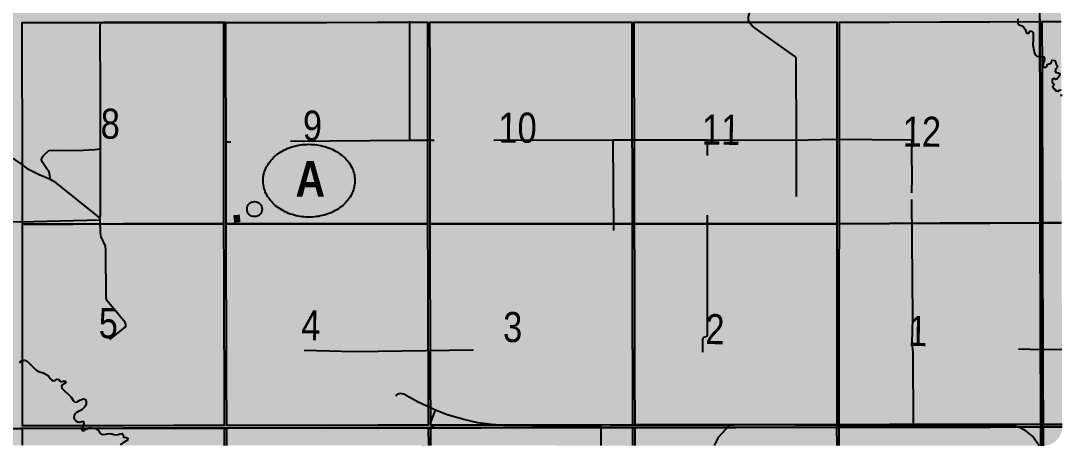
# Model space of a CAD drawing. Extents: x 586081 to 591608, y 5899207 to 5902904.
# Drawn here: x 590062.3 to 590339.2, y 5899710.3 to 5899824.3 of the extents above; entities that cross this region are included whole.
import ezdxf
from ezdxf.enums import TextEntityAlignment as Align

# ---------------------------------------------------------------- set-up
doc = ezdxf.new("R2010")
doc.units = 0
doc.header["$LTSCALE"] = 5
doc.linetypes.add('DASHED2', pattern=[9.524999999999999, 6.35, -3.175])
for name, color, linetype in [('CG-NOTES', 7, 'Continuous'), ('P-PROPOSED', 10, 'Continuous'), ('RoadSeg', 57, 'DASHED2'), ('ROUTE-MAP-HWY', 2, 'Continuous'), ('T-CREEK', 160, 'Continuous'), ('Townships', 57, 'Continuous')]:
    doc.layers.add(name, color=color, linetype=linetype)
doc.layers.add('ROUTE-MAP-BACKGROUND-H', color=7, linetype='Continuous', true_color=0xf0ebff)
doc.layers.add('Sections', color=7, linetype='Continuous', true_color=0x13f661)
doc.styles.add('120', font='ARIALN.TTF', dxfattribs={"height": 13})
doc.styles.add('BOLD', font='ARIALNB.TTF')

# ---------------------------------------------------------------- blocks, each defined once
blk = doc.blocks.new('AA')
at = {"const_width": 4}
blk.add_lwpolyline([(-0.9999999999990905, 0, 0.9999999999999999), (0.9999999999990905, 0, 1)], format="xyb", close=True, dxfattribs=at)
blk.add_circle((0, 0), 2)
blk = doc.blocks.new('Route_Letters')
h = blk.add_hatch(color=255)
h.dxf.hatch_style = 1
edge = h.paths.add_edge_path()
edge.add_ellipse((-0.1157894458410738, 0.4613566920343146), major_axis=(-11.97076998434568, 0), ratio=0.7893183596304154, start_angle=0, end_angle=360)
at = {"color": 5}
blk.add_open_spline([(-12.33655943018675, 0.4613566920343146), (-12.33655943018675, -0.2532464993360009), (-12.23672518590233, -0.9677931526398424), (-11.72036895808735, -2.794432021264129), (-11.14401292605423, -3.876097565685541), (-9.555849561598535, -5.807401851071518), (-8.544623700464413, -6.656820361784867), (-6.21596457351788, -8.022113447135325), (-4.899049775256096, -8.537760803084893), (-2.122176535806801, -9.174386990092444), (-0.6628771213698172, -9.295214858498184), (2.218954779224788, -9.127674344176285), (3.640784492301457, -8.839348048302782), (6.272126017131285, -7.887514385069608), (7.481034580889556, -7.224212060947593), (9.535358213378885, -5.601016495574186), (10.3802780923747, -4.641330355992523), (11.59600670082856, -2.541685487432915), (11.96612490732484, -1.402103837423965), (12.17886415585979, 0.9104078185255275), (12.02123591095139, 2.082179640400227), (11.20064181026172, 4.303585446448778), (10.5383689962933, 5.352522903113822), (8.798522977227321, 7.197351090485427), (7.721489072871556, 7.99304231447195), (5.288539217681929, 9.236688050055363), (3.933164970535742, 9.684414527986064), (1.111124811045386, 10.17900240193921), (-0.3548635231799864, 10.22574343079759), (-3.217505067184455, 9.912616018949848), (-4.613463658471581, 9.552825466795184), (-7.1634954560528, 8.469123124385078), (-8.316993040230393, 7.745430762089654), (-10.23715115095241, 6.01981546320485), (-11.00330637446014, 5.018090733601184), (-12.04705536703857, 2.858875975647607), (-12.32393425272861, 1.701887560081104), (-12.33641722927742, 0.5154205370004092), (-12.33655943018675, 0.4883886145194083), (-12.33655943018675, 0.4613566920343146)], degree=3, knots=[0, 0, 0, 0, 0.2195294159612001, 0.2195294159612001, 0.575726566502957, 0.575726566502957, 0.9319237170447137, 0.9319237170447137, 1.28812086758647, 1.28812086758647, 1.644318018128227, 1.644318018128227, 2.000515168669984, 2.000515168669984, 2.356712319211741, 2.356712319211741, 2.712909469753497, 2.712909469753497, 3.069106620295254, 3.069106620295254, 3.425303770837011, 3.425303770837011, 3.781500921378767, 3.781500921378767, 4.137698071920524, 4.137698071920524, 4.493895222462281, 4.493895222462281, 4.850092373004038, 4.850092373004038, 5.206289523545794, 5.206289523545794, 5.562486674087551, 5.562486674087551, 5.918683824629308, 5.918683824629308, 6.274880975171064, 6.274880975171064, 6.283185307179586, 6.283185307179586, 6.283185307179586, 6.283185307179586], dxfattribs=at)
at = {"color": 14, "style": 'BOLD'}
blk.add_attdef('A', text='', height=9.5, dxfattribs=at).set_placement((0.2246285344645003, 0.9755069406892289), align=Align.MIDDLE)

msp = doc.modelspace()

# ---------------------------------------------------------------- hatches: boundary and pattern name
at = {"layer": 'ROUTE-MAP-BACKGROUND-H'}
h = msp.add_hatch(color=256, dxfattribs=at)
h.dxf.hatch_style = 1
edge = h.paths.add_edge_path()
edge.add_line((589351.1263624288, 5899716.679326205), (589352.2413879542, 5900041.248955219))
edge.add_arc((589357.2391026127, 5900041.231786085), 4.997744149808602, 89.96772424518582, 179.8031670274001, ccw=False)
edge.add_line((589357.2419179328, 5900046.229529442), (590333.3448086054, 5900045.679672877))
edge.add_arc((590333.3419932848, 5900040.681929519), 4.997744150865099, 0.1537313079456908, 89.96772423851871, ccw=False)
edge.add_line((590338.3397194457, 5900040.695339038), (590339.2103498684, 5899716.211466966))
edge.add_arc((590334.2126237084, 5899716.198057448), 4.997744149652947, -90.02718665068147, 0.15373130797428303, ccw=False)
edge.add_line((590334.2102522961, 5899711.200313861), (589356.1217056754, 5899711.664413484))
edge.add_arc((589356.1240770872, 5899716.662157071), 4.997744149622854, 179.8031670273956, 269.97281335599166, ccw=False)

# ---------------------------------------------------------------- linework, layer by layer
at = {"layer": 'P-PROPOSED', "color": 90, "const_width": 2}
for points in [[(590083.3872787021, 5899771.208202845), (590065.7076684461, 5899770.779308111), (590037.4991258795, 5899770.671093597)], [(590083.3872787021, 5899771.208202845), (590116.9605030845, 5899771.170076435), (590118.869124247, 5899771.563564137)]]:
    msp.add_lwpolyline(points, dxfattribs=at)
at = {"layer": 'P-PROPOSED', "color": 90, "const_width": 2, "flags": 128}
msp.add_lwpolyline([(590118.869124247, 5899771.563564137), (590120.5811739604, 5899771.73024112)], dxfattribs=at)
at = {"layer": 'RoadSeg'}
for p, q in [((590165.7512929165, 5899792.4504644), (590116.6483015453, 5899792.00075409)), ((590219.8311874085, 5899792.515151689), (590165.7512929165, 5899792.4504644)), ((590244.9035440619, 5899792.522323404), (590219.8311874085, 5899792.515151689)), ((590219.9946755653, 5899768.539952893), (590219.8311874085, 5899792.515151689)), ((590268.5741946717, 5899792.458898782), (590244.9035440619, 5899792.522323404)), ((590268.5605169687, 5899777.522607554), (590268.5741946717, 5899792.458898782)), ((590083.3872787021, 5899771.208202845), (590083.2992362994, 5899771.776661765)), ((590137.6400912727, 5899736.628366266), (590150.9396071347, 5899736.264741143)), ((590150.9396071347, 5899736.264741143), (590190.8555711183, 5899736.811273634)), ((590333.852204642, 5899736.742971953), (590327.5877883581, 5899736.90795431)), ((590250.745614904, 5899716.649691686), (590216.6035187042, 5899716.599804969)), ((590299.690430674, 5899716.68905807), (590250.745614904, 5899716.649691686))]:
    msp.add_line(p, q, dxfattribs=at)
for points in [[(590165.7512929165, 5899792.4504644), (590165.744221074, 5899842.928411179), (590165.5872936142, 5899843.398447339), (590163.8871594361, 5899843.40078079), (590163.696233535, 5899843.838503242), (590163.7740220593, 5899844.370077243), (590164.1219815427, 5899845.063004207), (590165.3109101534, 5899846.105042329), (590165.7892539063, 5899846.661683283), (590166.1038154175, 5899847.355307486), (590166.0754156929, 5899860.292057225), (590166.2820256018, 5899862.188265112), (590169.5899748441, 5899868.886698989), (590170.4857833321, 5899870.268432479)], [(590268.5741946717, 5899792.458898782), (590268.500551393, 5899814.365254368), (590267.9785135806, 5899814.909710676), (590257.8937780529, 5899822.089676731), (590256.7462162386, 5899823.013779266), (590256.1603127338, 5899823.69277108), (590255.810540711, 5899824.500568001), (590255.7628551094, 5899825.401698587), (590256.811936157, 5899829.31397708), (590256.8773637987, 5899830.846197966), (590253.3564886159, 5899834.65424753), (590252.4846161255, 5899836.006185228), (590251.4948765925, 5899838.094078918), (590250.1754180277, 5899840.355630358), (590247.8682115346, 5899843.204549318), (590247.4183668888, 5899844.014390678), (590247.1865399182, 5899844.08588101), (590246.318826765, 5899845.637761662), (590246.4093963, 5899846.769482011), (590246.725257543, 5899847.529659938), (590250.492386118, 5899855.452390383)], [(590116.6125166074, 5899823.862581064), (590111.7178173017, 5899823.900002868), (590105.3169361071, 5899823.892907775), (590099.7158057411, 5899823.88691033), (590088.5734270067, 5899823.875565569), (590084.3064763411, 5899823.871427644), (590083.7135575184, 5899823.821536012), (590083.417801786, 5899823.524558643)], [(590083.4492000936, 5899790.220498632), (590083.4352517842, 5899805.156881533), (590083.3599906381, 5899821.820727588), (590083.3587465438, 5899823.129896974), (590083.417801786, 5899823.524558643)], [(590070.11278456, 5899782.089350978), (590067.1704366077, 5899783.284371745), (590064.3338906389, 5899784.74433411), (590062.8913483417, 5899785.908415873), (590060.6225657028, 5899787.423056124), (590060.0602415793, 5899787.634741494), (590058.2241201035, 5899789.107112719), (590056.9398235516, 5899789.867496767), (590054.201722933, 5899791.258361883), (590051.1594823693, 5899792.455824069), (590049.1490042235, 5899793.565088435), (590047.8014402471, 5899794.493502288), (590041.0658353331, 5899800.80316509), (590040.0481904938, 5899801.557931933), (590039.3163989857, 5899801.639771271), (590035.0052371614, 5899799.563409647), (590033.8983557976, 5899799.253025132), (590032.4369224742, 5899799.517270427), (590029.7883372112, 5899800.406452265), (590029.2783138317, 5899801.517261073), (590028.6236968522, 5899802.097642901), (590028.0259095744, 5899802.210397163), (590026.8565820683, 5899802.101405206)], [(590243.653075849, 5899736.136251047), (590243.6223651152, 5899739.437708848), (590243.9027996776, 5899740.098411014), (590244.8443222183, 5899740.478912989), (590244.9180563585, 5899740.81061848), (590244.9035440619, 5899792.522323404)], [(590299.690430674, 5899716.68905807), (590299.5616963645, 5899735.962418764), (590299.3511040754, 5899738.634093536), (590299.4519712314, 5899745.033415191), (590299.1881050498, 5899778.513271975), (590299.3443831353, 5899782.777597212), (590299.2390422137, 5899788.880868083), (590299.342461411, 5899792.213060917), (590299.1501430458, 5899792.583494435), (590278.1811983994, 5899792.690497042), (590268.5741946717, 5899792.458898782)], [(590333.852204642, 5899736.742971953), (590333.6371329424, 5899767.787442815), (590333.7347764787, 5899774.020283932), (590333.5820152997, 5899790.560299204), (590333.3892295042, 5899792.498391735)], [(590070.11278456, 5899782.089350978), (590069.9987684055, 5899783.147712063), (590069.7607094318, 5899783.986782856), (590068.8406050721, 5899785.467242603), (590067.9502964347, 5899786.75005981), (590067.7719484274, 5899787.293230999), (590067.8604988911, 5899787.885954597), (590068.274985125, 5899788.478585003), (590069.8150452656, 5899789.911830509), (590074.0536017045, 5899789.816891628), (590078.7960231658, 5899789.919830116), (590081.9377157649, 5899790.021399328), (590083.4492000936, 5899790.220498632)], [(590083.2992362994, 5899771.776661765), (590083.4364287356, 5899772.44509756), (590083.4614594956, 5899777.284220959), (590083.4821812029, 5899786.665376815), (590083.4492000936, 5899790.220498632)], [(590083.2992362994, 5899771.776661765), (590082.9401815275, 5899772.150900315), (590071.660939941, 5899781.189855353), (590070.11278456, 5899782.089350978)], [(590083.3872787021, 5899771.208202845), (590065.7076684461, 5899770.779308111), (590037.4991258795, 5899770.671093597)], [(590085.9558197501, 5899739.513978085), (590089.9915598365, 5899742.763374512), (590090.2672839812, 5899743.190887239), (590090.0168789211, 5899743.962789046), (590085.238242056, 5899749.797849251), (590084.9189321141, 5899750.471412756), (590084.8890553664, 5899763.34164516), (590084.7767639965, 5899764.343996699), (590083.661540011, 5899766.80142642), (590083.4511898564, 5899767.906045852), (590083.3872787021, 5899771.208202845)], [(590339.155163065, 5899736.779583097), (590333.852204642, 5899736.742971953)], [(590333.9292558971, 5899711.200447192), (590333.9668987775, 5899712.035084912), (590333.852204642, 5899736.742971953)], [(590172.5117557335, 5899720.626020246), (590167.7576142498, 5899722.859755578), (590164.1011510126, 5899724.970234312), (590163.1040117912, 5899725.124558387), (590162.3994028402, 5899724.905842282), (590161.9438050099, 5899724.527641256)], [(590172.0167192131, 5899716.102135428), (590171.4571323796, 5899716.447320822), (590171.239307359, 5899717.185399473), (590172.5117557335, 5899720.626020246)], [(590216.6035187042, 5899716.599804969), (590194.764005922, 5899716.524649424), (590190.564204665, 5899716.57975012), (590187.401633542, 5899716.812775794), (590183.8448423515, 5899717.32080126), (590180.0616976471, 5899718.167160578), (590175.6547072402, 5899719.4599297), (590172.5117557335, 5899720.626020246)], [(590216.6212587447, 5899711.25610943), (590216.6035187042, 5899716.599804969)], [(590246.7394045636, 5899711.241818474), (590247.9137735096, 5899713.575098025), (590250.745614904, 5899716.649691686)], [(590333.0585498773, 5899711.200860339), (590331.3997843602, 5899713.622679354), (590329.6302067756, 5899715.093615354), (590328.0807519687, 5899715.926095802), (590326.3583062639, 5899716.462575934), (590324.629482465, 5899716.698649112), (590299.690430674, 5899716.68905807)]]:
    msp.add_lwpolyline(points, dxfattribs=at)
at = {"layer": 'ROUTE-MAP-HWY', "const_width": 1.99909766, "flags": 128}
for points in [[(590116.6125166074, 5899823.862581064), (590116.5599470256, 5899870.861555332)], [(590116.6483015453, 5899792.00075409), (590116.6125166074, 5899823.862581064)]]:
    msp.add_lwpolyline(points, dxfattribs=at)
at = {"layer": 'ROUTE-MAP-HWY', "const_width": 1.99909766}
for points in [[(590120.5811739604, 5899771.73024112), (590120.2772417838, 5899772.489054096), (590120.0061223125, 5899773.180407858), (590119.7485810302, 5899773.876970203), (590119.5030596373, 5899774.578368369), (590119.2715644831, 5899775.282379435), (590119.0105479815, 5899776.100213434), (590118.771417194, 5899776.863926381), (590118.5402979904, 5899777.632841217), (590118.3214206042, 5899778.406962845), (590118.1158946601, 5899779.189259469), (590117.922163621, 5899779.977874876), (590117.7388957718, 5899780.769098781), (590117.5694284777, 5899781.564789369), (590117.4162093301, 5899782.366062059), (590117.2801308177, 5899783.171063489), (590117.1574086504, 5899783.979047492), (590117.0449256707, 5899784.790010427), (590116.9437923447, 5899785.606178783), (590116.8577942055, 5899786.426815184), (590116.7871566658, 5899787.249323774), (590116.7332161608, 5899788.072964345), (590116.6944161365, 5899788.895880731), (590116.6707555007, 5899789.718814662), (590116.6483015453, 5899792.00075409)], [(590150.9396071347, 5899736.264741143), (590131.1474522328, 5899755.989966796), (590130.5808960892, 5899756.573383212), (590130.0230248938, 5899757.159779315), (590129.4749409822, 5899757.758057258), (590128.9353087576, 5899758.367844432), (590128.4043522794, 5899758.988028408), (590127.8829608856, 5899759.619722805), (590127.370245234, 5899760.261813832), (590126.8677658387, 5899760.912819828), (590126.37307506, 5899761.57125424), (590125.8863959895, 5899762.236746401), (590125.4115130943, 5899762.910042548), (590124.9497623104, 5899763.591144194), (590124.5033720077, 5899764.27857043), (590124.0681117949, 5899764.971945173), (590123.6419766822, 5899765.672007677), (590123.2254106023, 5899766.379871008), (590122.8190814806, 5899767.095535892), (590122.4229901196, 5899767.818260511), (590122.0378026549, 5899768.549529063), (590121.6697522044, 5899769.290461478), (590121.3157230995, 5899770.039570468), (590120.9772781957, 5899770.793149092), (590120.6537523863, 5899771.548600374), (590120.5811739604, 5899771.73024112)], [(590161.9438050099, 5899724.527641256), (590161.8239787522, 5899724.682864152), (590161.2728591566, 5899725.373377504), (590160.7132903817, 5899726.057204981), (590160.1470510738, 5899726.736574431), (590159.5714712566, 5899727.40962777), (590158.9843258845, 5899728.074878465), (590158.3847230948, 5899728.733067125), (590157.7751123421, 5899729.384568213), (590157.1581688902, 5899730.027531246), (590156.5347809958, 5899730.663811911), (590155.9151920155, 5899731.294537213), (590150.9396071347, 5899736.264741143)], [(590169.9753816291, 5899711.278242737), (590169.8406141336, 5899711.572412441), (590169.4877936988, 5899712.320306574), (590169.1249553744, 5899713.066703165), (590168.7503201113, 5899713.809745294), (590168.3638847707, 5899714.551658262), (590167.9683185446, 5899715.295042183), (590167.561840767, 5899716.03915276), (590167.1437866548, 5899716.781763875), (590166.7126010177, 5899717.520277244), (590166.2722943013, 5899718.253957094), (590165.8242008259, 5899718.984288925), (590165.3665404384, 5899719.710157601), (590164.8979773871, 5899720.431190389), (590164.4158384845, 5899721.147754374), (590163.888424464, 5899721.909500479), (590163.4117192593, 5899722.571186415), (590162.8921865587, 5899723.279912598), (590162.3630876458, 5899723.98417623), (590161.9438050099, 5899724.527641256)]]:
    msp.add_lwpolyline(points, dxfattribs=at)
at = {"layer": 'Sections', "color": 8}
for points in [[(590076.0793746563, 5899770.216498708), (590062.7049661148, 5899770.199954047), (590062.6840401688, 5899783.608308354), (590062.6631287946, 5899797.016696496), (590062.64128347, 5899810.422677378), (590062.6194550697, 5899823.828725469), (590075.9976950134, 5899823.845700012), (590089.3758877879, 5899823.862708524), (590102.7532354799, 5899823.878878591), (590116.1305678145, 5899823.895049119), (590116.1489451397, 5899810.486704406), (590116.167304411, 5899797.078430584), (590116.1855598361, 5899783.673187103), (590116.2037972382, 5899770.267977425), (590102.8287733697, 5899770.250495495), (590089.4537672749, 5899770.233042757)], [(590130.2665274485, 5899770.274409221), (590116.8740629823, 5899770.268376521), (590116.8558270492, 5899783.673586888), (590116.8376064396, 5899797.078860767), (590116.8192463275, 5899810.487172363), (590116.8008682313, 5899823.895484386), (590130.2005834263, 5899823.903973536), (590143.6002850645, 5899823.912492849), (590157.0000046282, 5899823.920983025), (590170.3997401022, 5899823.929470023), (590170.409887833, 5899810.520266149), (590170.420048517, 5899797.111125807), (590170.4326934635, 5899783.702071237), (590170.4453540632, 5899770.293050532), (590157.052173882, 5899770.286746172), (590143.6590077265, 5899770.280440642)], [(590184.5448196367, 5899770.29890018), (590171.1155609326, 5899770.293280978), (590171.102966258, 5899783.702369281), (590171.0903204756, 5899797.111457971), (590171.080158994, 5899810.520599062), (590171.0700104529, 5899823.929803691), (590184.4822832673, 5899823.936980434), (590197.8945037393, 5899823.944155995), (590211.3067434574, 5899823.951263726), (590224.7189691032, 5899823.958407412), (590224.7475067028, 5899810.547157592), (590224.776028289, 5899797.135908174), (590224.8046651032, 5899783.72472245), (590224.8333170272, 5899770.313574267), (590211.4036973438, 5899770.309048651), (590197.9740284919, 5899770.304524178)], [(590238.9467066672, 5899770.313354345), (590225.5035612306, 5899770.313570056), (590225.4749420391, 5899783.724655953), (590225.4463401794, 5899797.135771984), (590225.4177867956, 5899810.546925621), (590225.3892484999, 5899823.958109383), (590238.8674828903, 5899823.952703502), (590252.3457016179, 5899823.947300176), (590265.8312420631, 5899823.94161066), (590279.3167696323, 5899823.935924935), (590279.306582273, 5899810.530136016), (590279.2963780793, 5899797.124347581), (590279.2863885295, 5899783.718593507), (590279.2763821204, 5899770.312869586), (590265.8331169124, 5899770.312985559), (590252.389835456, 5899770.313134672)], [(590293.30806124, 5899770.36144545), (590279.9466806934, 5899770.315238262), (590279.956686348, 5899783.72095937), (590279.9666750502, 5899797.126747719), (590279.9768472917, 5899810.532536984), (590279.9870337817, 5899823.938360181), (590293.312010313, 5899823.987052701), (590306.6369693443, 5899824.035744342), (590319.9458078924, 5899824.083958219), (590333.2546627613, 5899824.132205679), (590333.2904872061, 5899810.72393346), (590333.3262926841, 5899797.315657898), (590333.3617835696, 5899783.907181677), (590333.3972886648, 5899770.498768955), (590320.0333827367, 5899770.453212484), (590306.6694603175, 5899770.407687024)], [(590076.1250885783, 5899716.510068721), (590062.7202922163, 5899716.489111659), (590062.7156673679, 5899729.927999736), (590062.7110253439, 5899743.366917982), (590062.7080211153, 5899756.783437644), (590062.7049661148, 5899770.199954047), (590076.0793746563, 5899770.216498708), (590089.4537672749, 5899770.233042757), (590102.8287733697, 5899770.250495495), (590116.2037972382, 5899770.267977425), (590116.238511954, 5899756.859579138), (590116.2732113696, 5899743.451251716), (590116.3075747984, 5899730.011967861), (590116.3419184304, 5899716.572684439), (590102.9359348447, 5899716.551851335), (590089.5299017399, 5899716.531022312)], [(590130.419698567, 5899716.592786075), (590117.012416399, 5899716.573444771), (590116.9779741676, 5899730.012495054), (590116.9435455115, 5899743.451579186), (590116.9088140866, 5899756.859977657), (590116.8740629823, 5899770.268376521), (590130.2665274485, 5899770.274409221), (590143.6590077265, 5899770.280440642), (590157.052173882, 5899770.286746172), (590170.4453540632, 5899770.293050532), (590170.4938320306, 5899756.877170675), (590170.542291637, 5899743.461294899), (590170.5867039764, 5899730.058831607), (590170.6311328949, 5899716.656398405), (590157.2290545905, 5899716.634259613), (590143.8269965693, 5899716.612124319)], [(590184.710068792, 5899716.674507496), (590171.301761603, 5899716.658028972), (590171.2570699952, 5899730.059894962), (590171.2123615951, 5899743.461790983), (590171.1639705059, 5899756.877500562), (590171.1155609326, 5899770.293280978), (590184.5448196367, 5899770.29890018), (590197.9740284919, 5899770.304524178), (590211.4036973438, 5899770.309048651), (590224.8333170272, 5899770.313574267), (590224.8587456003, 5899756.902832277), (590224.8841909779, 5899743.492127841), (590224.9087063792, 5899730.107131055), (590224.933202878, 5899716.722164313), (590211.5258035581, 5899716.706593812), (590198.1183575846, 5899716.691020152)], [(590239.0123138092, 5899716.740042468), (590225.6035085267, 5899716.722958423), (590225.5789474859, 5899730.107558605), (590225.5543675422, 5899743.492188831), (590225.5289570995, 5899756.902864375), (590225.5035612306, 5899770.313570056), (590238.9467066672, 5899770.313354345), (590252.389835456, 5899770.313134672), (590265.8331169124, 5899770.312985559), (590279.2763821204, 5899770.312869586), (590279.2630598857, 5899756.906627164), (590279.249717936, 5899743.500448276), (590279.2431547812, 5899730.148180166), (590279.2365399433, 5899716.795912393), (590265.8288651432, 5899716.776502929), (590252.4211395074, 5899716.757123703)], [(590293.315826494, 5899716.813926973), (590279.9071160082, 5899716.796776045), (590279.9137912439, 5899730.149712405), (590279.9204169996, 5899743.502649105), (590279.9335575517, 5899756.908924894), (590279.9466806934, 5899770.315238262), (590293.30806124, 5899770.36144545), (590306.6694603175, 5899770.407687024), (590320.0333827367, 5899770.453212484), (590333.3972886648, 5899770.498768955), (590333.4331714778, 5899757.091095641), (590333.4690019332, 5899743.683418896), (590333.5047581024, 5899730.274711341), (590333.5404929017, 5899716.866067193), (590320.1325314736, 5899716.848555961), (590306.724522731, 5899716.831074992)]]:
    msp.add_lwpolyline(points, close=True, dxfattribs=at)
for points in [[(590339.0646467898, 5899770.514989921), (590334.068094514, 5899770.500506267), (590334.0323881452, 5899783.908948889), (590333.9966316051, 5899797.317391794), (590333.9608255775, 5899810.725567955), (590333.9250027036, 5899824.133777863), (590338.9207500104, 5899824.145305279)], [(590339.2085410202, 5899716.88562457), (590334.2108281902, 5899716.868397486), (590334.1752299464, 5899730.276475276), (590334.1396126008, 5899743.684586803), (590334.1038452863, 5899757.092527765), (590334.068094514, 5899770.500506267), (590339.0646467898, 5899770.514989921)], [(590062.7231156717, 5899711.329133565), (590062.7203939708, 5899715.817878681), (590076.125587166, 5899715.839302658), (590089.530797079, 5899715.86072694), (590102.9372654026, 5899715.881392564), (590116.3437153837, 5899715.902092041), (590116.3378192848, 5899711.303693574)], [(590117.0082568309, 5899711.303375454), (590117.0141804551, 5899715.902922767), (590130.4216256295, 5899715.922526969), (590143.8290554063, 5899715.9421318), (590157.2315122737, 5899715.964637917), (590170.633953681, 5899715.987177202), (590170.6379169956, 5899711.277928366)], [(590171.30814372, 5899711.277610346), (590171.3041566191, 5899715.987939271), (590184.7119942249, 5899716.004613016), (590198.1198156278, 5899716.021320813), (590211.5271649027, 5899716.036526452), (590224.9344987079, 5899716.051762341), (590224.9463708232, 5899711.252159193)], [(590225.6167019247, 5899711.251841125), (590225.6048361937, 5899716.052523096), (590239.0131765655, 5899716.069668577), (590252.421499468, 5899716.086814801), (590265.8288916501, 5899716.106222186), (590279.2362352825, 5899716.125630082), (590279.2469248604, 5899711.226393769)], [(590279.9174639075, 5899711.2260756), (590279.9068460049, 5899716.126193359), (590293.3159890457, 5899716.143477895), (590306.7251178072, 5899716.160763298), (590320.1336952527, 5899716.178244825), (590333.5422565595, 5899716.195760488), (590333.552052212, 5899711.200626175)], [(590334.2224119263, 5899711.200499492), (590334.2126237082, 5899716.198057449), (590339.210339589, 5899716.215298072)]]:
    msp.add_lwpolyline(points, dxfattribs=at)
at = {"layer": 'T-CREEK'}
for points in [[(590327.4298385973, 5899824.845405609), (590327.4545410979, 5899823.688854301), (590327.7315766696, 5899823.294499293), (590328.7890087964, 5899822.922447049), (590329.334316564, 5899822.058347038), (590329.7544793931, 5899821.021079619), (590330.3638176183, 5899821.019661224), (590330.6518162657, 5899821.528291785), (590331.1250296907, 5899821.593987126), (590331.2706150509, 5899821.48705935), (590331.4636644956, 5899821.202878113), (590331.5398328701, 5899820.608419346), (590331.5237052188, 5899819.274796884), (590331.3991930141, 5899818.009908473), (590331.4633896743, 5899817.413651949), (590331.8716837014, 5899815.725505733), (590332.0784267824, 5899815.258573599), (590332.439652096, 5899814.930645512), (590333.0360577799, 5899814.84402196), (590333.7267094383, 5899814.835639759), (590334.3310691316, 5899814.750905591), (590334.4894461655, 5899814.222960095), (590334.4303467997, 5899813.604379543), (590334.2277986582, 5899813.106674749), (590334.0444412499, 5899812.390343918), (590334.2123695193, 5899811.999289971), (590334.742619068, 5899811.857828554), (590335.131259204, 5899812.14891057), (590335.2570420885, 5899812.703153771), (590335.7218689156, 5899812.89800076), (590336.2496235571, 5899813.042427654), (590336.3612048988, 5899813.475704543), (590336.5685265579, 5899813.804756963), (590337.2206482805, 5899813.729367369), (590337.4594811524, 5899813.289803784), (590337.6099177587, 5899812.765980245), (590337.9811268277, 5899812.275142769), (590337.883134572, 5899811.887310676), (590337.5217832578, 5899811.552267541), (590337.33882946, 5899811.032451618), (590337.5575807996, 5899810.573214965), (590338.1534424839, 5899810.442962003), (590338.6134112733, 5899810.234913199), (590338.5435400249, 5899809.71179572), (590337.748442443, 5899808.800424416), (590337.5073543697, 5899808.723960403), (590337.0512530669, 5899808.923957298), (590336.5264429114, 5899808.694162833), (590336.5187254489, 5899808.057070565), (590336.8259118568, 5899807.692118843), (590336.9550984182, 5899807.212194518), (590336.6461847984, 5899806.781214403), (590336.8437563307, 5899806.377890824), (590337.2411783868, 5899806.089232751), (590337.527751159, 5899805.659026372), (590338.0708942484, 5899805.596787329), (590338.478964134, 5899805.857871625), (590338.9365302663, 5899805.943648594), (590338.9696409446, 5899805.923658964)], [(590338.9728235424, 5899804.737505051), (590338.9131483836, 5899804.667625615), (590338.9739915238, 5899804.302198469)], [(590061.9586880675, 5899733.289128633), (590062.2746429429, 5899733.688342541), (590062.6896458702, 5899733.95562996), (590063.2971040572, 5899733.982804259), (590063.7529893838, 5899733.768864684), (590064.5531864037, 5899733.135002802), (590065.5313846254, 5899732.073434224), (590066.2622618213, 5899731.430621273), (590066.998936506, 5899730.924730407), (590068.1550571074, 5899730.581923589), (590069.5141906178, 5899729.898888304), (590070.0567680876, 5899729.082606045), (590070.4164255054, 5899728.77509757), (590070.8380457844, 5899728.516138644), (590071.3890447221, 5899728.605408002), (590071.7983418903, 5899728.888533482), (590072.3349457416, 5899728.792217645), (590072.6584241686, 5899728.439816146), (590073.0901782501, 5899728.196547896), (590073.5598387377, 5899728.413521947), (590074.1094857559, 5899728.404174769), (590074.2224772621, 5899727.989213585), (590073.3765901304, 5899727.451067104), (590073.1075853412, 5899727.013613117), (590073.2032386647, 5899726.490078764), (590075.6563446531, 5899724.095394754), (590075.9435293563, 5899723.695949636), (590076.1486197581, 5899723.218335365), (590076.5119854757, 5899722.891102096), (590077.09026625, 5899722.813884032), (590077.943516835, 5899723.312553373), (590078.416836823, 5899723.509833299), (590078.9547085542, 5899723.652641542), (590079.4646697477, 5899723.489495699), (590079.6577469734, 5899722.994337779), (590079.6432971162, 5899722.377484327), (590079.4483602463, 5899721.859980488), (590079.1793830146, 5899721.430557692), (590078.8660812324, 5899721.073063936), (590078.4797721314, 5899720.738284348), (590077.1001843126, 5899720.072628277), (590076.6830345886, 5899719.783862418), (590076.4686215554, 5899719.290295694), (590076.3771092575, 5899718.672536417), (590076.5543142259, 5899718.181619812), (590076.8933807508, 5899717.820939127), (590077.3045715685, 5899717.520763243), (590077.9025857219, 5899717.431338516), (590078.4032878326, 5899717.608517788), (590078.9159351164, 5899717.639016489), (590079.0130852966, 5899717.077968119), (590078.8381142897, 5899716.576179427), (590078.3492337685, 5899715.677107799), (590078.538732634, 5899715.217573005), (590079.0615171598, 5899715.265831765), (590079.4704895667, 5899715.533086858), (590080.4158077075, 5899715.95736946), (590081.0667098635, 5899715.978070189), (590081.7044403687, 5899715.913867963), (590082.2243183348, 5899715.746650802), (590082.6540962674, 5899715.50347615), (590082.9814464685, 5899715.15093202), (590083.2167530552, 5899714.712524729), (590083.5278682973, 5899714.330679165), (590084.1236051609, 5899714.219525964), (590084.7529485337, 5899714.248522823), (590085.3004465359, 5899714.377413015), (590085.9043425733, 5899714.434410013), (590086.5000785433, 5899714.323555849), (590087.0198951698, 5899714.158048484), (590087.6099147061, 5899714.060997738), (590088.1711901503, 5899714.176079665), (590088.6603501998, 5899714.371060424), (590089.2076215148, 5899714.476346605), (590089.4886933054, 5899714.0611301), (590089.6075570916, 5899713.495729784), (590090.2289239677, 5899713.384484366), (590090.6986330823, 5899713.178242254), (590090.5852807371, 5899712.697266757), (590090.2150975475, 5899712.379965012), (590089.7180243457, 5899712.17514266), (590089.3128540239, 5899711.907911608), (590088.9623232995, 5899711.5765371), (590088.7673155547, 5899711.316775682)]]:
    msp.add_lwpolyline(points, dxfattribs=at)
at = {"layer": 'Townships'}
for points in [[(590339.2103395908, 5899716.215297448), (590334.2126237082, 5899716.198057449), (590333.5422565595, 5899716.195760488), (590333.5404929017, 5899716.866067193), (590333.4690019332, 5899743.683418896), (590333.3972886648, 5899770.498768955), (590333.3262926841, 5899797.315657898), (590333.2546627613, 5899824.132205679), (590333.2528932425, 5899824.80251181), (590333.1812835984, 5899851.620059732), (590333.1096584494, 5899878.439241122), (590333.0426326048, 5899905.243945513), (590332.9653911369, 5899932.068656925), (590332.9635801744, 5899932.738962394), (590332.8912214005, 5899959.556300636), (590332.8187147205, 5899986.374938214), (590332.746104393, 5900013.188837296), (590332.6734485459, 5900040.008404952), (590333.343710728, 5900040.011590958), (590338.3414903374, 5900040.035327807)], [(590333.2528932425, 5899824.80251181), (590333.2546627613, 5899824.132205679), (590333.3262926841, 5899797.315657898), (590333.3972886648, 5899770.498768955), (590333.4690019332, 5899743.683418896), (590333.5404929017, 5899716.866067193), (590333.5422565595, 5899716.195760488), (590306.7251178072, 5899716.160763298), (590279.906846005, 5899716.126193358), (590279.2362352825, 5899716.125630082), (590252.421499468, 5899716.086814801), (590225.6048361937, 5899716.052523096), (590224.9344987079, 5899716.051762341), (590198.1198156278, 5899716.021320813), (590171.3041566191, 5899715.987939271), (590170.6339536811, 5899715.987177202), (590143.8290554062, 5899715.9421318), (590117.0141804551, 5899715.902922767), (590116.3437153837, 5899715.902092041), (590089.530797079, 5899715.86072694), (590062.7203939708, 5899715.817878681), (590062.0503172737, 5899715.819286813)], [(590007.7445861232, 5899711.355220687), (590007.7446321666, 5899715.746407847), (590008.414743835, 5899715.748999254), (590035.231946582, 5899715.781520674), (590062.0503172737, 5899715.819286813), (590062.7203939708, 5899715.817878681), (590089.530797079, 5899715.86072694), (590116.3437153837, 5899715.902092041), (590117.0141804551, 5899715.902922767), (590143.8290554062, 5899715.9421318), (590170.6339536811, 5899715.987177202), (590171.3041566191, 5899715.987939271), (590198.1198156278, 5899716.021320813), (590224.9344987079, 5899716.051762341), (590225.6048361937, 5899716.052523096), (590252.421499468, 5899716.086814801), (590279.2362352825, 5899716.125630082), (590279.906846005, 5899716.126193358), (590306.7251178072, 5899716.160763298), (590333.5422565595, 5899716.195760488), (590333.552048792, 5899711.200626175)], [(590333.552048792, 5899711.200626175), (590333.5422565595, 5899716.195760488), (590334.2126237082, 5899716.198057449), (590339.2103395908, 5899716.215297448)]]:
    msp.add_lwpolyline(points, dxfattribs=at)

# ---------------------------------------------------------------- block references
at = {"layer": 'CG-NOTES', "color": 90, "linetype": 'Continuous', "xscale": 0.9991034910142819, "yscale": 0.9991034910142819, "zscale": 0.9991034910142819}
msp.add_blockref('Route_Letters', (590139.0137622249, 5899781.291896337), dxfattribs=at).add_auto_attribs({'A': 'A'})
msp.add_blockref('AA', (590124.4211343379, 5899774.182461581), dxfattribs=at)

# ---------------------------------------------------------------- texts
at = {"layer": 'RoadSeg', "style": '120'}
for s, p in [('8', (590083.4707433963, 5899792.949441317)), ('9', (590137.2305738187, 5899792.433707492)), ('10', (590189.2350102556, 5899791.93481367)), ('11', (590243.3792722122, 5899791.37319101)), ('12', (590296.7643935619, 5899790.861051874)), ('5', (590082.9513465153, 5899739.86353691)), ('4', (590136.8137327378, 5899739.304618378)), ('3', (590190.4877889726, 5899738.821780058)), ('2', (590244.296163092, 5899738.263379697)), ('1', (590298.2062147383, 5899737.746204741))]:
    msp.add_text(s, height=7.998526786412342, rotation=359.4503616271101, dxfattribs=at).set_placement(p)

doc.saveas('drawing.dxf')
